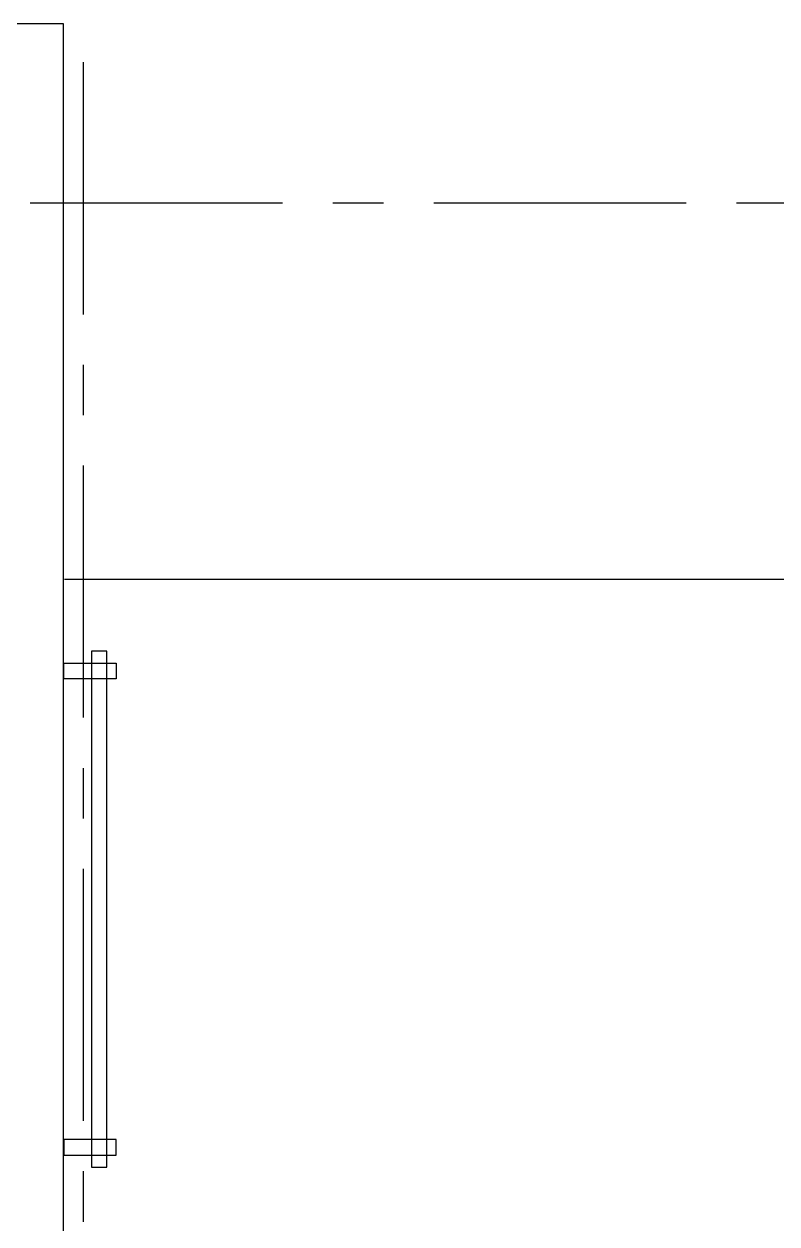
# Model space of a CAD drawing. Header units: millimetres. Extents: x 2061841 to 105821645, y -77612 to 48520811.
# Drawn here: x 105434072 to 105435020, y 48481589 to 48483101 of the extents above; entities that cross this region are included whole.
import ezdxf

# ---------------------------------------------------------------- set-up
doc = ezdxf.new("R2010")
doc.units = ezdxf.units.MM
doc.header["$LTSCALE"] = 10
doc.header["$MEASUREMENT"] = 0
doc.linetypes.add('XR_type A_TYP_GRID$0$CENTER', pattern=[50.8, 31.75, -6.35, 6.35, -6.35])
for name, color, linetype in [('S-OPENING', 6, 'Continuous'), ('xa_type A_Seventh floor plan$0$A-FLOR-FNSH', 74, 'Continuous'), ('xa_type A_Seventh floor plan$0$A-WALL', 3, 'Continuous'), ('xa_type A_Seventh floor plan$0$AP-SANR-FIXT', 74, 'Continuous'), ('xa_type A_Seventh floor plan$0$xr_TDT02_Toilet_01_settingout$0$A-ELEV-FINE', 8, 'Continuous'), ('xa_type A_Seventh floor plan$0$xr_TDT02_Toilet_01_settingout$0$A-FLOR-LEVL', 200, 'Continuous'), ('XR_type A_TYP_GRID$0$AS-GRID', 24, 'XR_type A_TYP_GRID$0$CENTER')]:
    doc.layers.add(name, color=color, linetype=linetype)

# ---------------------------------------------------------------- blocks, each defined once
blk = doc.blocks.new('xa_type A_Seventh floor plan$0$xr_TDT02_Toilet_01_settingout$0$i dont know')
at = {"layer": 'xa_type A_Seventh floor plan$0$AP-SANR-FIXT', "ltscale": 0.2, "elevation": 0}
for points in [[(19568.4, 3434), (19588.3, 3434), (19588.3, 3368.5), (19568.4, 3368.5)], [(20188.3, 3434), (20168.5, 3434), (20168.5, 3368.5), (20188.3, 3368.5)]]:
    blk.add_lwpolyline(points, close=True, dxfattribs=at)
at = {"layer": 'xa_type A_Seventh floor plan$0$AP-SANR-FIXT', "ltscale": 0.2}
blk.add_lwpolyline([(19553.3, 3403), (20203.3, 3403), (20203.3, 3422.5), (19553.3, 3422.5)], close=True, dxfattribs=at)
blk = doc.blocks.new('TOWER-A TYPICAL FLOOR FRAMING PLAN N')
at = {"layer": 'xa_type A_Seventh floor plan$0$A-FLOR-FNSH', "elevation": 0}
blk.add_lwpolyline([(102672646.8, 48580415.3), (102671122.9, 48580415.3)], dxfattribs=at)
at = {"layer": 'xa_type A_Seventh floor plan$0$A-WALL', "elevation": 0}
blk.add_lwpolyline([(102669671.9, 48577590.1), (102669671.9, 48578315), (102669471.9, 48578315), (102669471.9, 48577390.1), (102671221.8, 48577390.1), (102671221.8, 48579565.6), (102671121.8, 48579565.6), (102671121.8, 48581115.3), (102671021.8, 48581115.3), (102671021.8, 48577590.1)], close=True, dxfattribs=at)
at = {"layer": 'xa_type A_Seventh floor plan$0$xr_TDT02_Toilet_01_settingout$0$A-FLOR-LEVL', "elevation": 0}
blk.add_lwpolyline([(102672646.8, 48580415.3), (102671122.9, 48580415.3)], dxfattribs=at)
at = {"layer": 'XR_type A_TYP_GRID$0$AS-GRID'}
for p, q in [((102671146.7, 48610531), (102671146.7, 48574150.4)), ((102655331.9, 48580890.1), (102691349.4, 48580890.1))]:
    blk.add_line(p, q, dxfattribs=at)
at = {"layer": 'xa_type A_Seventh floor plan$0$xr_TDT02_Toilet_01_settingout$0$A-ELEV-FINE', "linetype": 'Continuous', "rotation": 270}
blk.add_blockref('xa_type A_Seventh floor plan$0$xr_TDT02_Toilet_01_settingout$0$i dont know', (102667753.9, 48599878.5), dxfattribs=at)

msp = doc.modelspace()

# ---------------------------------------------------------------- block references
at = {"layer": 'S-OPENING'}
msp.add_blockref('TOWER-A TYPICAL FLOOR FRAMING PLAN N', (2763000.3, -98014.7), dxfattribs=at)

doc.saveas('drawing.dxf')
